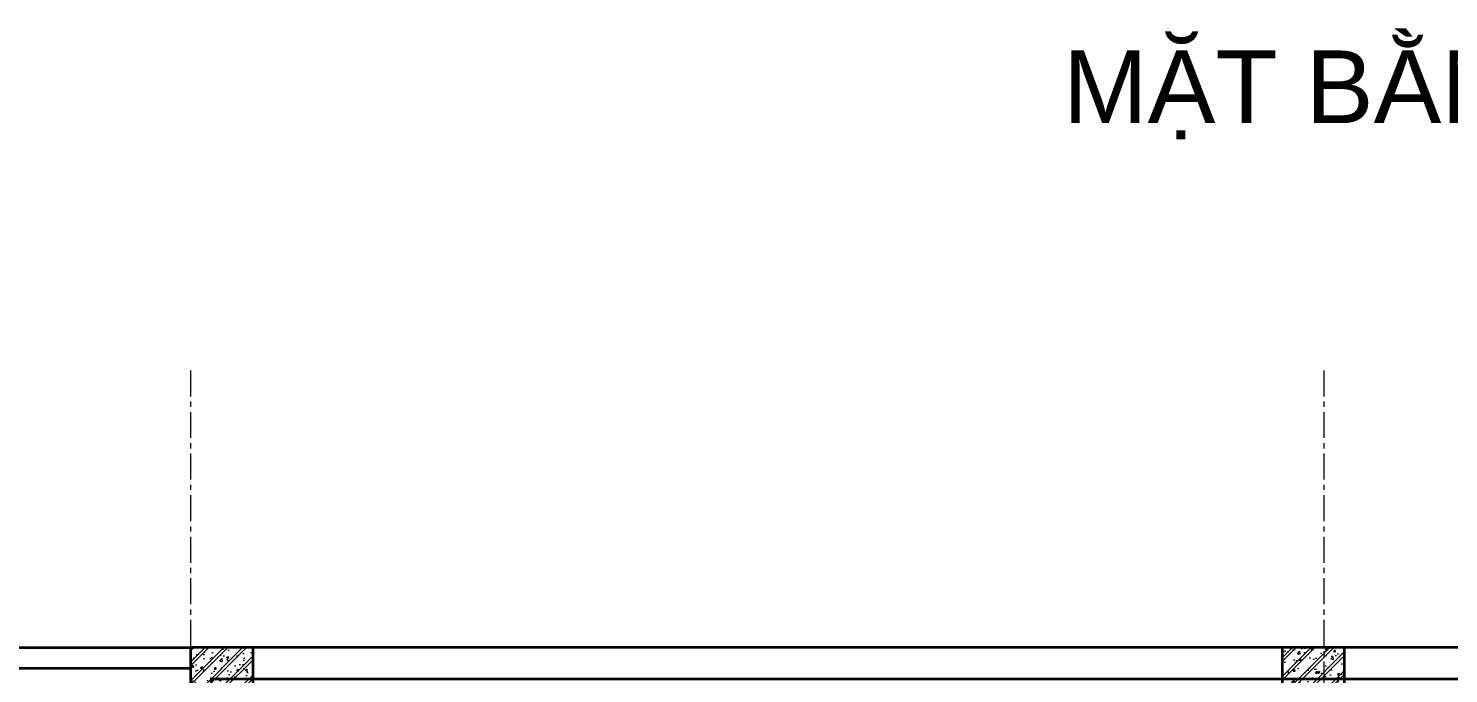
# Model space of a CAD drawing. Header units: inches. Extents: x 236662 to 497023, y -248575 to 81795.
# Drawn here: x 291464 to 298294, y -18038 to -14934 of the extents above; entities that cross this region are included whole.
import ezdxf

# ---------------------------------------------------------------- set-up
doc = ezdxf.new("R2010")
doc.units = ezdxf.units.IN
doc.header["$LTSCALE"] = 10
doc.header["$MEASUREMENT"] = 0
doc.linetypes.add('CENTER', pattern=[2, 1.25, -0.25, 0.25, -0.25])
doc.layers.add('01. HP_TEXT', color=9, linetype='Continuous')
doc.layers.add('08. HP_DIM', color=118, linetype='Continuous')
for name, color, linetype, lineweight in [('02. HP_BE TONG', 1, 'Continuous', 35), ('03. HP_TUONG', 2, 'Continuous', 35), ('05. HP_TRUC', 251, 'CENTER', 5), ('09_HP_HATCH', 8, 'Continuous', 5)]:
    doc.layers.add(name, color=color, linetype=linetype, lineweight=lineweight)
doc.styles.add('TEXT (none)', font='Arial.ttf')

# ---------------------------------------------------------------- blocks, each defined once
blk = doc.blocks.new('zcsadsdasd3')
at = {"layer": '05. HP_TRUC', "ltscale": 10}
for p, q in [((-15000, 4933.409762228832), (-15000, -1554.212249578624)), ((-9550, 4933.409762228832), (-9550, -1554.212249578624)), ((-15929.59508882672, 3599.999999999993), (1239.071195264812, 3599.999999999993))]:
    blk.add_line(p, q, dxfattribs=at)
blk = doc.blocks.new('COT')
at = {"layer": '09_HP_HATCH'}
h = blk.add_hatch(dxfattribs=at)
h.set_pattern_fill('CHAU-01', color=256, scale=15, pattern_type=2)
h.set_pattern_definition([(50, (-55276.96531282458, -37444.20155818248), (107.589027390113, -9.412820247389265), [11.25, -123.75]), (355, (-55276.96531282458, -37444.20155818248), (-20.81270004195, 112.8288200550017), [9, -99]), (100.4514, (-55267.99956082458, -37444.98595918248), (86.77640725710323, 103.415931309143), [9.5610285, -105.1713168]), (46.1842, (-55276.96531282458, -37414.20155818248), (160.0861572938466, -24.82785214935271), [16.875, -185.625]), (96.6356, (-55263.62480107458, -37416.27055423248), (140.1994058323055, 146.1176806350662), [14.3415432, -157.75695]), (351.1842000000001, (-55276.96531282458, -37414.20155818248), (140.1992917700441, 146.1177901387987), [13.5, -148.5]), (21, (-55261.96531282458, -37421.70155818248), (89.53605781776925, -60.39283359980082), [11.25, -123.75]), (326, (-55261.96531282458, -37421.70155818248), (36.49729978823726, 108.7725067570279), [9, -99]), (71.45140000000002, (-55254.50397787459, -37426.73429908248), (126.0333942872235, 48.37957450649287), [9.5610285, -105.1713168]), (37.50000000000001, (-55276.96531282458, -37444.20155818248), (1.8239782975936, 49.93407807469672), [0, -97.8, 0, -100.5, 0, -99.375]), (7.499999999999999, (-55276.96531282458, -37444.20155818248), (39.46043061632229, 59.16175678235403), [0, -57.3, 0, -95.55, 0, -37.875]), (327.5, (-55310.41531282458, -37444.20155818248), (80.07336542586135, -3.383230760156963), [0, -37.5, 0, -117, 0, -155.25]), (317.5, (-55325.41531282458, -37444.20155818248), (87.47792540135794, 15.01574734984766), [0, -48.75, 0, -77.69999999999997, 0, -110.25]), (45, (-55276.96531282458, -37444.20155818248), (-45.07805730064239, 45.07805730064239), []), (45, (-55276.96531282458, -37425.82655818248), (-45.07805730064239, 45.07805730064239), [])])
h.paths.add_polyline_path([(0, -200), (300, -200), (300, 0), (0, 0)])
at = {"layer": '02. HP_BE TONG'}
blk.add_lwpolyline([(0, -200), (300, -200), (300, 0), (0, 0)], close=True, dxfattribs=at)
blk = doc.blocks.new('ádasdwdczxzc')
at = {"layer": '03. HP_TUONG'}
for p in [(-15000, 3599.999999999993), (-9750, 3599.999999999993)]:
    blk.add_blockref('COT', p, dxfattribs=at)
blk = doc.blocks.new('mb tang 2')
at = {"layer": '03. HP_TUONG'}
blk.add_lwpolyline([(-15900, 0), (-15000.00000000011, 0), (-15000.00000000011, -100), (-15900, -100)], close=True, dxfattribs=at)
blk.add_lwpolyline([(-10999.99999999988, -3450), (-14900, -3450), (-14899.99999999144, -2934.999999999269), (-14999.99999999144, -2934.999999999269), (-15000, -3600), (0, -3600), (0, 0), (-15000, 0), (-14999.99999999045, -509.1975126515243), (-14899.99999999045, -509.1975126515243), (-14900, -150), (-5550, -150)], dxfattribs=at)
at = {"layer": '08. HP_DIM'}
blk.add_blockref('ádasdwdczxzc', (0, -3600), dxfattribs=at)

msp = doc.modelspace()

# ---------------------------------------------------------------- block references
msp.add_blockref('mb tang 2', (307244.5032326232, -17912.730095639, 6.307693845551874))
at = {"layer": '08. HP_DIM'}
msp.add_blockref('zcsadsdasd3', (307244.5032326232, -21512.730095639, 6.307693845551874), dxfattribs=at)

# ---------------------------------------------------------------- texts
at = {"layer": '01. HP_TEXT', "style": 'TEXT (none)'}
msp.add_text('MẶT BẰNG TẦNG 1 TL:1/100', height=350, dxfattribs=at).set_placement((296439.7994837637, -15389.69062589291, 6.307693845551874))

doc.saveas('drawing.dxf')
